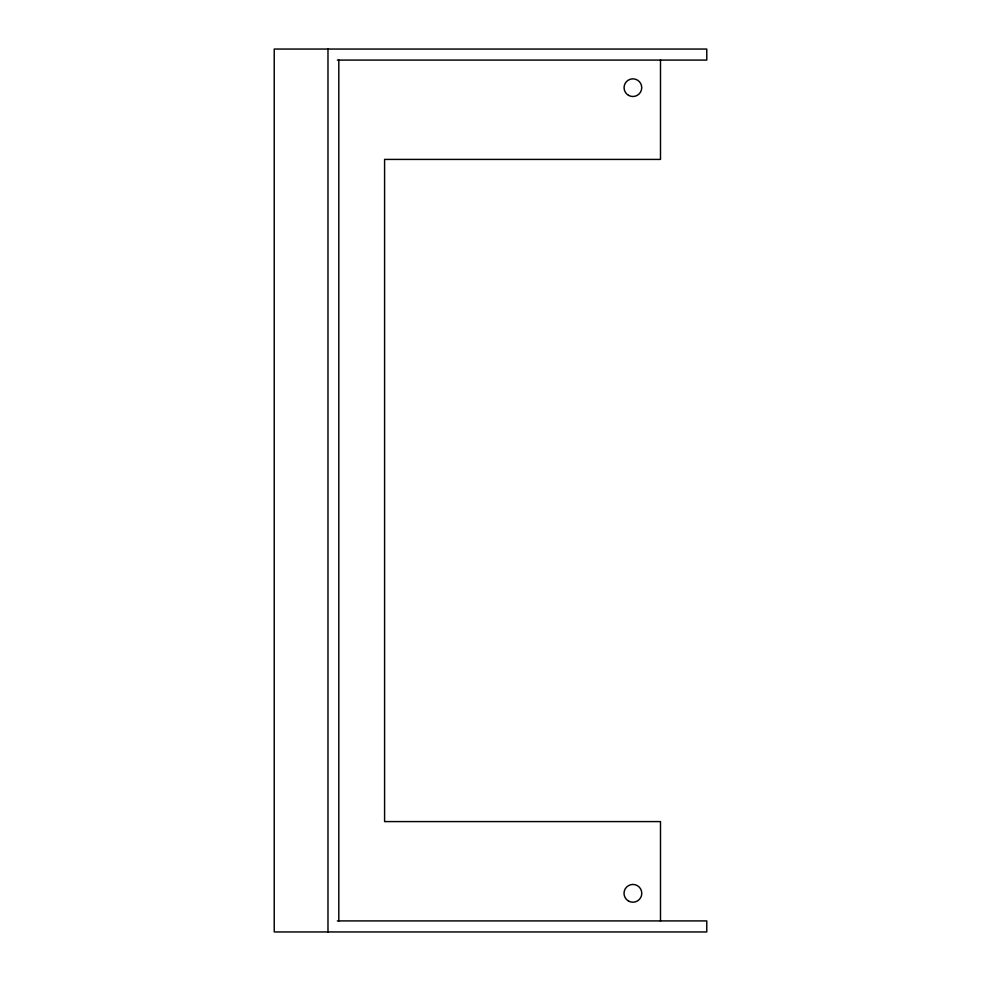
<?xml version="1.0" encoding="UTF-8"?>
<svg xmlns="http://www.w3.org/2000/svg" width="981" height="981" viewBox="0 0 981 981"><rect width="100%" height="100%" fill="white"/><g stroke="black" fill="none" stroke-linecap="round" stroke-linejoin="round"><path stroke-width="1.47" d="M337.341 60.086L706.774 60.086L706.774 49.05L274.226 49.05L274.226 931.95L706.774 931.95L706.774 920.914L337.341 920.914M660.495 59.78L660.495 159.412L384.589 159.412L384.589 821.588L660.495 821.588L660.495 921.22M338.813 60.086L338.813 920.914M327.985 49.05L327.985 931.95M628.465 901.012A8.866 8.866 0 0 0 641.782 893.323A8.866 8.866 0 0 0 628.465 885.635A8.866 8.866 0 0 0 628.465 901.012M628.49 95.329A8.829 8.829 0 0 0 641.733 87.677A8.829 8.829 0 0 0 628.49 80.025A8.829 8.829 0 0 0 628.49 95.329"/></g></svg>
